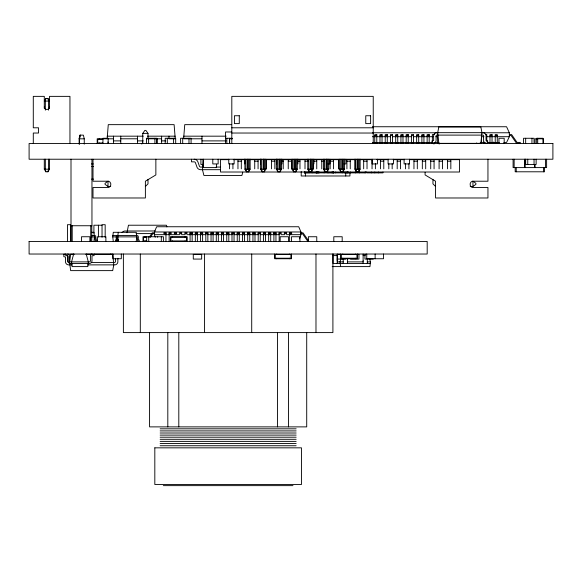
<?xml version="1.0" encoding="UTF-8"?>
<svg xmlns="http://www.w3.org/2000/svg" width="582" height="582" viewBox="0 0 582 582"><rect width="100%" height="100%" fill="white"/><g stroke="black" fill="none" stroke-linecap="round" stroke-linejoin="round"><path stroke-width="0.87" d="M71.164 241.457L71.164 225.743M72.212 241.457L72.212 225.743M90.748 241.457L90.748 225.743M91.796 241.457L91.796 225.743M123.384 254.028L123.384 332.598L332.904 332.598L332.904 254.028M140.306 332.598L140.306 254.028M149.574 332.598L149.574 426.882L306.714 426.882L306.714 332.598M165.95 241.552L165.95 232.778L163.906 232.778L163.906 233.724L165.95 233.724L165.95 232.778M167.812 426.882L167.812 332.598M169.144 241.552L169.144 232.778L171.188 232.778L171.188 233.724L169.144 233.724L169.144 232.778M178.805 426.882L178.805 332.598M190.096 241.552L190.096 232.778L192.14 232.778L192.14 233.724L190.096 233.724L190.096 232.778M192.14 241.552L192.14 232.778M195.334 241.552L195.334 232.778L197.378 232.778L197.378 233.724L195.334 233.724L195.334 232.778M197.378 241.552L197.378 232.778M200.572 241.552L200.572 232.778L202.616 232.778L202.616 233.724L200.572 233.724L200.572 232.778M202.616 241.552L202.616 232.778M204.573 332.598L204.573 254.028M205.81 241.552L205.81 232.778L207.854 232.778L207.854 233.724L205.81 233.724L205.81 232.778M207.854 241.552L207.854 232.778M211.048 241.552L211.048 232.778L213.092 232.778L213.092 233.724L211.048 233.724L211.048 232.778M213.092 241.552L213.092 232.778M216.286 241.552L216.286 232.778L218.33 232.778L218.33 233.724L216.286 233.724L216.286 232.778M218.33 241.552L218.33 232.778M221.524 241.552L221.524 232.778L223.568 232.778L223.568 233.724L221.524 233.724L221.524 232.778M223.568 241.552L223.568 232.778M226.762 241.552L226.762 232.778L228.806 232.778L228.806 233.724L226.762 233.724L226.762 232.778M228.806 241.552L228.806 232.778M232 241.552L232 232.778L234.044 232.778L234.044 233.724L232 233.724L232 232.778M234.044 241.552L234.044 232.778M237.238 241.552L237.238 232.778L239.282 232.778L239.282 233.724L237.238 233.724L237.238 232.778M239.282 241.552L239.282 232.778M242.476 241.552L242.476 232.778L244.52 232.778L244.52 233.724L242.476 233.724L242.476 232.778M244.52 241.552L244.52 232.778M247.714 241.552L247.714 232.778L249.758 232.778L249.758 233.724L247.714 233.724L247.714 232.778M249.758 241.552L249.758 232.778M251.715 332.598L251.715 254.028M252.952 241.552L252.952 232.778L254.996 232.778L254.996 233.724L252.952 233.724L252.952 232.778M254.996 241.552L254.996 232.778M258.19 241.552L258.19 232.778L260.234 232.778L260.234 233.724L258.19 233.724L258.19 232.778M260.234 241.552L260.234 232.778M263.428 241.552L263.428 232.778L265.472 232.778L265.472 233.724L263.428 233.724L263.428 232.778M265.472 241.552L265.472 232.778M268.666 241.552L268.666 232.778L270.71 232.778L270.71 233.724L268.666 233.724L268.666 232.778M270.71 241.552L270.71 232.778M273.904 241.552L273.904 232.778L275.948 232.778L275.948 233.724L273.904 233.724L273.904 232.778M275.948 241.552L275.948 232.778M277.483 426.882L277.483 332.598M279.142 241.552L279.142 232.778L281.186 232.778L281.186 233.724L279.142 233.724L279.142 232.778M288.476 426.882L288.476 332.598M289.618 241.552L289.618 232.778L291.662 232.778L291.662 233.724L289.618 233.724L289.618 232.778M315.982 332.598L315.982 254.028M337.233 260.889L337.233 255.913M363.117 260.889L363.117 254.028M107.146 138.792L108.274 124.65L174.113 124.65L175.24 138.792L168.955 138.792L168.955 136.173M201.976 138.792L183.621 138.792L184.749 124.65L231.651 124.65M93.942 241.457L94.408 236.881L93.942 232.298L91.418 232.298M136.246 241.457L136.712 236.881L136.246 232.298L113.294 232.298L112.748 236.881L113.294 241.457M480.848 143.296L481.947 132.652L480.848 126.92L438.821 126.92L437.722 132.652L438.821 143.296M118.306 232.298L117.833 235.506L118.306 241.457M369.519 258.393L370.45 261.885L369.948 266.6L332.184 266.6M242.73 172.17L241.923 175.458L203.896 175.458L202.478 169.697L203.002 159.221M45.862 98.46L44.29 101.079L49.528 101.079L47.957 98.46L45.862 98.46L45.338 101.079L45.338 110.158M44.29 159.184L44.29 169.173L45.862 171.792L47.957 171.792L48.481 169.173L48.481 159.184M244.906 159.184L244.906 169.173L246.477 171.792L248.572 171.792L249.096 169.173L249.096 159.184M260.62 159.184L260.62 169.173L262.191 171.792L264.286 171.792L264.81 169.173L264.81 159.184M276.334 159.184L276.334 169.173L277.905 171.792L280 171.792L280.524 169.173L280.524 159.184M292.048 159.184L292.048 169.173L293.619 171.792L295.714 171.792L296.238 169.173L296.238 159.184M307.762 159.184L307.762 169.173L309.333 171.792L311.428 171.792L311.952 169.173L311.952 159.184M323.476 159.184L323.476 169.173L325.047 171.792L327.142 171.792L327.666 169.173L327.666 159.184M339.19 159.184L339.19 169.173L340.761 171.792L342.856 171.792L343.38 169.173L343.38 159.184M354.904 159.184L354.904 169.173L356.475 171.792L358.57 171.792L359.094 169.173L359.094 159.184M79.13 144.154L79.13 138.836L79.981 135.126L83.386 135.126L84.252 138.836L84.252 144.154M79.13 138.836L80.003 135.126M79.559 144.154L79.559 138.836L80.432 135.126M73.652 254.028L71.557 261.885L72.059 266.6L87.817 266.6L88.319 261.885L86.223 254.028M340.572 266.6L340.07 261.885L341.001 258.393M299.555 238.911L300.952 234.67L300.952 231.978L298.712 226.747L156.645 226.747L154.405 231.978L154.405 234.67L155.249 237.216M372.4 126.745L506.566 126.745L509.337 132.769L509.337 136.697L506.566 142.459L503.845 142.459M47.957 171.792L49.528 169.173L49.528 159.184M248.572 171.792L250.144 169.173L250.144 159.184M264.286 171.792L265.858 169.173L265.858 159.184M280 171.792L281.572 169.173L281.572 159.184M295.714 171.792L297.286 169.173L297.286 159.184M311.428 171.792L313 169.173L313 159.184M327.142 171.792L328.714 169.173L328.714 159.184M342.856 171.792L344.428 169.173L344.428 159.184M358.57 171.792L360.142 169.173L360.142 159.184M149.312 237.07L152.288 232.807L154.557 232.807M150.302 237.303L152.775 233.746L154.557 233.746M142.765 143.012L142.765 133.373L144.86 130.412L145.907 130.412L148.003 133.373L148.003 138.618M141.717 144.038L142.765 142.99M145.384 186.458L148.003 183.839L148.003 179.351M472.948 186.458L475.901 184.363L475.901 183.315L472.948 181.22L472.948 186.458L470.234 186.458M115.913 241.457L117.091 240.308A2.102 2.102 0 0 0 117.135 239.624L117.484 236.881L137.105 236.881L137.41 239.624A2.102 2.102 0 0 0 137.454 240.308L138.632 241.457M231.811 127.793L373.237 127.793M231.716 131.983L225.525 131.983L225.525 143.507M372.378 132.769L437.686 132.769M481.219 132.769L509.337 132.769M231.811 133.031L373.237 133.031M142.765 133.373L148.003 133.373M434.412 134.58L432.368 134.58L432.368 141.535M485.432 134.58L486.792 134.58L486.792 141.535M509.337 134.58L511.614 134.58L517.056 142.408L520.279 142.408L520.279 143.347L516.569 143.347L511.12 135.526L509.337 135.526M374.75 135.526L376.794 135.526M379.988 135.526L382.032 135.526M385.226 135.526L387.27 135.526M390.464 135.526L392.508 135.526M395.702 135.526L397.746 135.526M400.94 135.526L402.984 135.526M406.178 135.526L408.222 135.526M411.416 135.526L413.46 135.526M416.654 135.526L418.698 135.526M421.892 135.526L423.936 135.526M427.13 135.526L429.174 135.526M489.986 135.526L492.03 135.526M495.224 135.526L497.268 135.526M107.146 136.173L143.23 136.173M147.508 136.173L175.24 136.173M183.621 136.173L226.187 136.173M372.378 136.697L390.522 136.697M392.333 136.697L411.379 136.697M413.198 136.697L433.154 136.697M435.874 136.697L437.686 136.697M481.219 136.697L483.94 136.697M486.661 136.697L509.337 136.697M225.525 138.269L232.153 138.269M79.559 138.836L84.252 138.836M113.432 138.792L97.194 138.792L97.194 143.507M120.765 138.792L137.527 138.792M146.431 138.792L161.621 138.792M232.334 138.792L229.664 138.792L229.664 143.507M102.883 139.316L97.718 139.316L97.718 142.983L102.883 142.983M113.432 140.888L120.765 140.888M137.527 140.888L143.23 140.888M161.621 140.888L165.695 140.888M201.976 140.888L226.187 140.888M372.4 142.459L432.23 142.459M434.041 142.459L438.966 142.408M480.194 142.408L484.806 142.459M487.527 142.459L499.312 142.459M431.989 143.296L434.412 143.347M492.932 143.31L499.211 143.31M228.726 159.657L220.549 159.657L220.549 172.01L459.547 172.01L459.547 159.657L409.568 159.657M233.273 159.657L241.312 159.657L241.312 168.845M241.45 159.657L245.087 159.657M249.627 159.657L260.532 159.657M265.989 159.657L276.894 159.657M281.535 159.657L291.597 159.657L291.597 168.845M297.46 159.657L308.358 159.657M313.385 159.657L324.283 159.657M338.688 159.657L330.147 159.657L330.147 168.845M345.046 159.657L350.262 159.657L350.262 168.845M350.502 159.657L355.042 159.657M359.589 159.657L372.305 159.657M376.852 159.657L388.667 159.657M393.206 159.657L396.844 159.657M404.112 159.657L397.193 159.657L397.193 168.845M237.958 161.207L241.312 161.207M254.72 161.207L258.073 161.207M271.481 161.207L274.835 161.207M281.535 161.207L283.216 161.207M288.243 161.207L291.597 161.207M297.46 161.207L299.977 161.207M305.004 161.207L308.358 161.207M313.385 161.207L316.739 161.207M321.766 161.207L324.283 161.207M330.147 161.207L333.501 161.207M346.908 161.207L350.262 161.207M363.67 161.207L367.024 161.207M380.432 161.207L383.785 161.207M397.193 161.207L400.547 161.207M413.955 161.207L417.309 161.207M422.336 161.207L425.689 161.207M430.716 161.207L434.07 161.207M439.097 161.207L442.451 161.207M447.478 161.207L450.832 161.207M91.469 163.935L93.266 163.935M328.124 163.935L329.907 163.935L329.907 159.221M344.115 163.935L345.897 163.935L345.897 159.221M203.002 164.459L200.906 164.459L200.906 159.221M524.615 164.459L536.138 164.459L536.138 159.221M91.752 166.554L93.542 166.554M202.478 167.078L200.717 167.078A1.39 1.39 0 0 1 199.4 166.146L197.909 161.883A4.001 4.001 0 0 0 194.141 159.221M216.097 167.078L220.636 167.078M44.29 169.173L49.528 169.173M244.906 169.173L250.144 169.173M260.62 169.173L265.858 169.173M276.334 169.173L281.572 169.173M292.048 169.173L297.286 169.173M307.762 169.173L313 169.173M323.476 169.173L328.714 169.173M339.19 169.173L344.428 169.173M354.904 169.173L360.142 169.173M220.636 169.697L200.303 169.682A4.016 4.016 0 0 1 197.08 167.398L195.385 162.633A1.382 1.382 0 0 0 194.279 161.854L191.478 161.84L191.478 159.221M91.629 179.125L93.44 179.125M108.005 186.458L108.005 181.22L105.051 183.315L105.051 184.363L108.005 186.458L110.718 186.458M102.032 225.219L93.913 225.219L93.913 233.076M155.168 230.981L124.846 231.003A4.016 4.016 0 0 0 122.053 232.582M154.405 231.978L300.952 231.978M136.101 233.6L152.44 233.6M154.405 234.67L179.736 234.67M181.54 234.67L185.163 234.67M186.968 234.67L205.97 234.67M207.774 234.67L232.203 234.67M234.015 234.67L258.437 234.67M260.249 234.67L279.244 234.67M281.055 234.67L284.671 234.67M286.482 234.67L300.952 234.67M91.716 235.506L94.939 235.521L95.746 236.037L96.161 239.908L96.852 240.082L96.852 241.457M112.748 235.506L116.807 235.506L116.807 236.037M91.716 236.881L94.931 236.939L95.106 239.624A2.102 2.102 0 0 0 95.15 240.308L96.336 241.457M112.748 236.881L116.807 236.881M146.882 237.267L143.514 237.267L143.514 240.933L146.882 240.933M116.807 239.668L118.43 239.668M116.807 240.082L118.43 240.082M74.234 254.239L70.662 254.239L69.564 262.431L70.662 270.623L112.69 270.623L113.788 264.89L112.69 254.239L93.913 254.239M85.86 254.239L92.123 254.239M337.211 254.356L340.565 254.356M357.21 254.356L358.949 254.356L358.949 259.07L350.502 259.07M366.631 254.356L364.95 254.356L364.95 259.07L373.331 259.07M333.042 255.6L337.233 255.6M363.117 255.6L365.212 255.6M337.211 259.07L345.592 259.07M337.233 261.885L339.852 261.885M340.07 261.885L343.213 261.885M347.403 261.885L363.117 261.885M367.307 261.885L370.45 261.885M91.221 262.431L114.61 262.431A0.822 0.822 0 0 0 115.425 261.616L115.425 258.335M339.852 263.457L333.042 263.457L333.042 254.028M340.07 263.457L370.45 263.457M72.27 264.89L68.312 264.868A3.281 3.281 0 0 1 65.49 262.038L65.468 257.011L63.845 256.698L63.845 254.239L65.06 254.239A2.895 2.895 0 0 1 65.868 254.356M87.613 264.89L115.032 264.868A3.281 3.281 0 0 0 117.862 262.038L117.884 258.292M160.137 428.818L296.151 428.818M160.137 430.913L296.151 430.913M160.137 433.008L296.151 433.008M160.137 435.103L296.151 435.103M160.137 437.198L296.151 437.198M160.137 439.294L296.151 439.294M160.137 441.389L296.151 441.389M160.137 443.484L296.151 443.484M160.137 445.739L296.151 445.739M163.309 485.635L292.979 485.635M438.188 142.99L439.235 144.038M432.95 142.99L433.997 144.038M435.569 186.458L432.95 183.839L432.95 179.351M308.453 240.628L303.004 232.807L300.734 232.807L300.734 233.746L302.516 233.746L307.958 241.574M166.867 226.871L166.467 225.219L128.44 225.219L127.022 232.727M107.896 141.935L108.274 143.507M356.475 171.792L355.951 169.173L355.951 159.184M340.761 171.792L340.237 169.173L340.237 159.184M325.047 171.792L324.523 169.173L324.523 159.184M309.333 171.792L308.809 169.173L308.809 159.184M293.619 171.792L293.095 169.173L293.095 159.184M277.905 171.792L277.381 169.173L277.381 159.184M262.191 171.792L261.667 169.173L261.667 159.184M246.477 171.792L245.953 169.173L245.953 159.184M47.957 98.46L48.481 101.079L48.481 110.158M45.862 171.792L45.338 169.173L45.338 159.184M546.614 159.221L546.614 167.601L513.091 167.601L513.091 159.221M545.567 159.221L545.567 167.601M544.519 167.601L544.519 171.792L515.186 171.792L515.186 167.601M543.472 143.507L543.472 138.792L535.091 138.792L535.091 143.507M543.472 167.601L543.472 171.792M542.948 143.507L542.948 138.269L536.662 138.269L536.662 143.507M537.71 138.269L537.71 143.507M535.091 164.459L535.091 167.601M534.567 164.459L534.567 167.601M534.043 143.507L534.043 138.269L523.567 138.269L523.567 143.507M534.043 159.221L534.043 164.459M531.948 138.269L531.948 143.507M527.758 159.221L527.758 164.459M525.662 138.269L525.662 143.507M525.662 159.221L525.662 164.459M525.139 159.221L525.139 167.601M524.615 159.221L524.615 167.601M516.234 167.601L516.234 171.792M514.139 159.221L514.139 167.601M504.187 143.507L504.187 138.269L498.949 138.269L498.949 143.507M497.268 143.347L497.268 134.58L495.224 134.58L495.224 143.347M493.471 142.052L493.471 143.507M487.949 159.221L487.949 181.22L472.235 181.22A3.376 3.376 0 0 0 472.235 187.506L487.949 187.506L487.949 197.982L435.569 197.982L435.569 181.22L425.093 174.935L425.093 172.316M484.748 142.408L484.748 143.347L487.68 143.296L487.665 140.837L486.043 140.531L486.021 135.497A3.281 3.281 0 0 0 483.198 132.674L436.471 132.674A3.281 3.281 0 0 0 433.648 135.497L433.641 140.466L432.004 140.837L432.004 143.296M483.518 142.052L483.518 143.507M481.554 137.265L481.554 143.347L437.606 143.347L437.606 134.58M476.709 142.925L476.709 143.507M450.832 159.657L450.832 168.845M447.478 159.657L447.478 168.845M442.451 159.657L442.451 168.845M439.097 159.657L439.097 168.845M434.07 159.657L434.07 168.845M430.716 159.657L430.716 168.845M425.689 159.657L425.689 168.845M422.336 159.657L422.336 168.845M417.309 159.657L417.309 168.845M413.955 159.657L413.955 168.845M409.452 159.221L409.452 163.935L404.112 163.935L404.112 159.221M408.928 163.629L408.928 168.845M405.574 163.629L405.574 168.845M400.547 159.657L400.547 168.845M393.432 159.221L393.432 163.935L388.092 163.935L388.092 159.221M392.166 163.629L392.166 168.845M388.812 163.629L388.812 168.845M383.785 159.657L383.785 168.845M383.523 254.028L383.523 258.743L366.747 258.743L366.747 254.028M382.949 172.01L382.949 172.883L366.667 172.883L366.667 172.01M380.432 159.657L380.432 168.845M378.336 172.01L378.336 172.883M377.42 159.221L377.42 163.935L372.073 163.935L372.073 159.221M375.405 163.629L375.405 168.845M375.128 254.028L375.128 258.743M374.815 172.01L374.815 172.883M373.237 143.507L373.237 96.365L231.811 96.365L231.811 143.507M372.051 159.657L372.051 168.845M371.28 172.01L371.28 172.883M367.307 258.35L367.307 263.457M367.024 159.657L367.024 168.845M365.649 172.01L365.649 172.883L304.393 172.883L304.393 172.01M365.081 172.01L365.081 172.883M363.67 159.657L363.67 168.845M363.117 260.838L363.117 263.457M359.698 172.01L359.698 172.883M358.09 159.184L358.09 169.173M357.523 159.184L357.523 169.173M357.464 254.028L357.464 258.743L340.703 258.743L340.703 254.028M355.369 254.028L355.369 254.552M355.369 258.219L355.369 258.743M355.289 159.657L355.289 168.845M355.333 172.01L355.333 172.883M350.48 172.01L350.48 172.883M349.928 172.454L349.928 175.982L301.214 175.982L301.214 171.574M348.152 172.01L348.152 172.883M347.941 172.01L348.021 172.883M347.65 172.01L347.65 172.883M347.403 258.35L347.403 263.457M347.054 172.01L347.054 172.883M346.908 159.657L346.908 168.845M346.29 172.01L346.29 172.883M345.737 172.454L345.737 175.982M345.417 172.01L345.417 172.883M344.471 172.01L344.471 172.883M343.213 258.35L343.213 263.457M342.798 254.028L342.798 254.552M342.798 258.219L342.798 258.743M342.376 159.184L342.376 169.173M342.158 172.01L342.158 172.883M342.187 241.457L342.187 236.743L333.806 236.743L333.806 241.457M341.809 159.184L341.809 169.173M338.528 159.657L338.528 168.845M337.233 254.028L337.233 263.457M335.749 172.01L335.749 172.883M333.501 159.657L333.501 168.845M333.515 172.01L333.515 172.883M333.319 172.01L333.377 172.883M333.151 172.01L333.151 172.883M332.868 172.01L332.868 172.883M332.468 172.01L332.468 172.883M331.391 172.01L331.391 172.883M329.987 172.01L329.987 172.883M328.655 172.01L328.655 172.883M327.237 172.01L327.237 172.883M326.662 159.184L326.662 169.173M326.095 159.184L326.095 169.173M324.087 172.01L324.087 172.883M321.766 159.657L321.766 168.845M319.147 172.01L319.147 172.883M318.732 172.01L318.732 172.883M318.259 172.01L318.259 172.883M317.619 172.01L317.619 172.883M317.103 172.01L317.103 172.883M316.986 172.01L316.986 172.883M316.899 172.01L316.899 172.883M316.739 159.657L316.739 168.845M316.768 241.457L316.768 236.743L308.387 236.743L308.387 241.457M316.644 172.01L316.644 172.883M316.47 172.01L316.47 172.883M315.284 172.01L315.284 172.883M313.931 159.221L313.931 163.935M313.945 172.01L313.945 172.883M313.385 163.629L313.385 168.845M312.534 172.01L312.534 172.883M311.115 172.01L311.115 172.883M310.948 159.184L310.948 169.173M310.381 159.184L310.381 169.173M309.755 172.01L309.755 172.883M308.518 172.01L308.518 172.883M307.391 172.01L307.391 172.883M306.387 172.01L306.387 172.883M305.557 172.01L305.557 172.883M305.405 172.454L305.405 175.982M305.004 159.657L305.004 168.845M304.968 172.01L304.968 172.883M304.612 172.01L304.612 172.883M304.488 172.01L304.488 172.883M299.977 159.657L299.977 168.845M299.934 241.457L299.934 236.743L291.553 236.743L291.553 241.457M297.948 159.221L297.948 163.935M295.234 159.184L295.234 169.173M294.667 159.184L294.667 169.173M291.429 254.028L291.429 258.743L274.668 258.743L274.668 254.028M289.334 254.028L289.334 254.552M289.334 258.219L289.334 258.743M288.548 241.457L288.548 236.743L280.168 236.743L280.168 241.457M288.243 159.657L288.243 168.845M283.216 159.657L283.216 168.845M281.957 159.221L281.957 163.935M279.52 159.184L279.52 169.173M278.953 159.184L278.953 169.173M276.763 254.028L276.763 254.552M276.763 258.219L276.763 258.743M276.617 159.221L276.617 163.935M274.835 159.657L274.835 168.845M271.481 159.657L271.481 168.845M266.454 159.657L266.454 168.845M263.806 159.184L263.806 169.173M263.239 159.184L263.239 169.173M260.445 159.221L260.445 164.459M258.073 159.657L258.073 168.845M254.72 159.657L254.72 168.845M248.092 159.184L248.092 169.173M247.525 159.184L247.525 169.173M244.76 159.221L244.76 163.935M237.958 159.657L237.958 168.845M234.117 159.221L234.117 163.935L228.77 163.935L228.77 159.221M232.931 163.629L232.931 168.845M229.577 163.629L229.577 168.845M229.453 138.269L229.453 143.507M226.835 138.269L226.835 143.507M218.141 159.221L218.141 163.935L212.794 163.935L212.794 159.221M216.526 164.248L216.526 167.601L202.914 167.601L202.914 164.248M203.431 159.221L203.431 167.601M201.976 136.173L201.976 143.507M191.078 143.507L191.078 138.269L180.602 138.269L180.602 143.507M188.983 138.269L188.983 143.507M187.149 241.457L187.149 236.743L170.388 236.743L170.388 241.457M185.054 236.743L185.054 237.267M185.054 240.933L185.054 241.457M182.697 138.269L182.697 143.507M175.691 143.507L175.691 138.269L165.215 138.269L165.215 143.507M173.596 138.269L173.596 143.507M172.483 236.743L172.483 237.267M172.483 240.933L172.483 241.457M167.31 138.269L167.31 143.507M163.404 241.457L163.404 236.743L142.99 236.743L142.99 241.457M161.621 136.173L161.621 143.507M161.309 236.743L161.309 241.457M157.657 236.743L157.657 237.267M156.995 143.507L156.995 138.269L146.519 138.269L146.431 143.507M156.907 138.792L156.907 143.507M155.86 159.221L155.86 174.935L145.384 181.22L145.384 197.982L93.004 197.982L93.004 187.506L108.718 187.506A3.376 3.376 0 0 0 108.718 181.22L93.004 181.22L93.004 159.221M154.899 138.269L154.899 143.507M148.737 236.743L148.737 241.457M148.614 138.269L148.614 143.507M146.642 236.743L146.642 241.457M145.085 236.743L145.085 237.267M145.085 240.933L145.085 241.457M139.149 241.457L139.149 240.082C136.974 240.351 139.804 235.652 137.097 235.506L117.448 235.506C114.741 235.659 117.557 240.33 115.396 240.082L115.396 241.457M137.527 136.173L137.527 143.507M121.311 254.028L121.311 258.743L112.93 258.743L112.93 254.028M120.765 136.173L120.765 143.507M116.807 236.634L116.807 241.457M113.432 136.173L113.432 143.507M110.784 254.028L110.784 254.552M108.172 143.507L108.172 138.269L102.934 138.269L102.934 143.507M105.88 241.457L105.88 236.743L97.5 236.743L97.5 241.457M105.175 237.267L105.175 224.696L102.032 224.696L102.032 237.267M99.289 138.792L99.289 139.316M99.289 142.983L99.289 143.507M98.409 225.219L98.409 237.005M94.08 254.028L94.08 255.6L92 255.796L91.971 261.18A2.619 2.619 0 0 1 89.708 263.442L70.167 263.442A2.619 2.619 0 0 1 67.912 261.18L67.876 255.796L65.795 255.6L65.795 254.028M91.956 159.221L91.956 225.743L71.004 225.743L71.004 159.221M89.89 241.457L89.89 236.743L81.509 236.743L81.509 241.457M70.604 241.457L70.604 224.696L67.461 224.696L67.461 241.457M69.956 143.507L69.956 96.365L49.528 96.365L49.528 108.347M44.29 108.347L44.29 96.365L33.29 96.365L33.29 127.793L38.528 127.793L38.528 133.031L33.29 133.031L33.29 143.507M486.45 143.296A2.895 2.895 0 0 1 483.584 140.022L483.584 135.926A0.822 0.822 0 0 0 482.769 135.104L436.9 135.104A0.822 0.822 0 0 0 436.085 135.926L436.085 140.022A2.895 2.895 0 0 1 433.219 143.296M49.528 106.841A2.619 2.619 0 0 1 46.909 109.46A2.619 2.619 0 0 1 44.29 106.841M92.247 254.028A1.833 1.833 0 0 0 90.414 255.862L90.414 260.838A1.048 1.048 0 0 1 89.366 261.885L70.509 261.885A1.048 1.048 0 0 1 69.462 260.838L69.462 255.862A1.833 1.833 0 0 0 67.628 254.028M68.741 262.431A0.822 0.822 0 0 1 67.927 261.616L67.927 257.52A2.895 2.895 0 0 0 67.236 255.229M29.1 241.457L29.1 254.028L427.188 254.028L427.188 241.457L29.1 241.457M154.819 447.834L154.819 484.5L301.469 484.5L301.469 447.834L154.819 447.834M239.282 115.745L234.43 115.745L234.43 123.602L239.282 123.602L239.282 115.745M370.618 115.745L365.765 115.745L365.765 123.602L370.618 123.602L370.618 115.745M376.794 134.58L374.75 134.58L374.75 143.347L376.794 143.347L376.794 134.58M382.032 134.58L379.988 134.58L379.988 143.347L382.032 143.347L382.032 134.58M387.27 134.58L385.226 134.58L385.226 143.347L387.27 143.347L387.27 134.58M392.508 134.58L390.464 134.58L390.464 143.347L392.508 143.347L392.508 134.58M397.746 134.58L395.702 134.58L395.702 143.347L397.746 143.347L397.746 134.58M402.984 134.58L400.94 134.58L400.94 143.347L402.984 143.347L402.984 134.58M408.222 134.58L406.178 134.58L406.178 143.347L408.222 143.347L408.222 134.58M413.46 134.58L411.416 134.58L411.416 143.347L413.46 143.347L413.46 134.58M418.698 134.58L416.654 134.58L416.654 143.347L418.698 143.347L418.698 134.58M423.936 134.58L421.892 134.58L421.892 143.347L423.936 143.347L423.936 134.58M429.174 134.58L427.13 134.58L427.13 143.347L429.174 143.347L429.174 134.58M492.03 134.58L489.986 134.58L489.986 143.347L492.03 143.347L492.03 134.58M552.9 143.507L29.1 143.507L29.1 159.221L552.9 159.221L552.9 143.507M176.426 232.778L174.382 232.778L174.382 233.724L176.426 233.724L176.426 232.778M181.664 232.778L179.62 232.778L179.62 233.724L181.664 233.724L181.664 232.778M186.902 232.778L184.858 232.778L184.858 233.724L186.902 233.724L186.902 232.778M286.424 232.778L284.38 232.778L284.38 233.724L286.424 233.724L286.424 232.778M186.626 237.267L170.912 237.267L170.912 240.933L186.626 240.933L186.626 237.267M201.663 254.356L193.282 254.356L193.282 259.07L201.663 259.07L201.663 254.356M290.905 254.552L275.191 254.552L275.191 258.219L290.905 258.219L290.905 254.552M356.941 254.552L341.227 254.552L341.227 258.219L356.941 258.219L356.941 254.552"/></g></svg>
